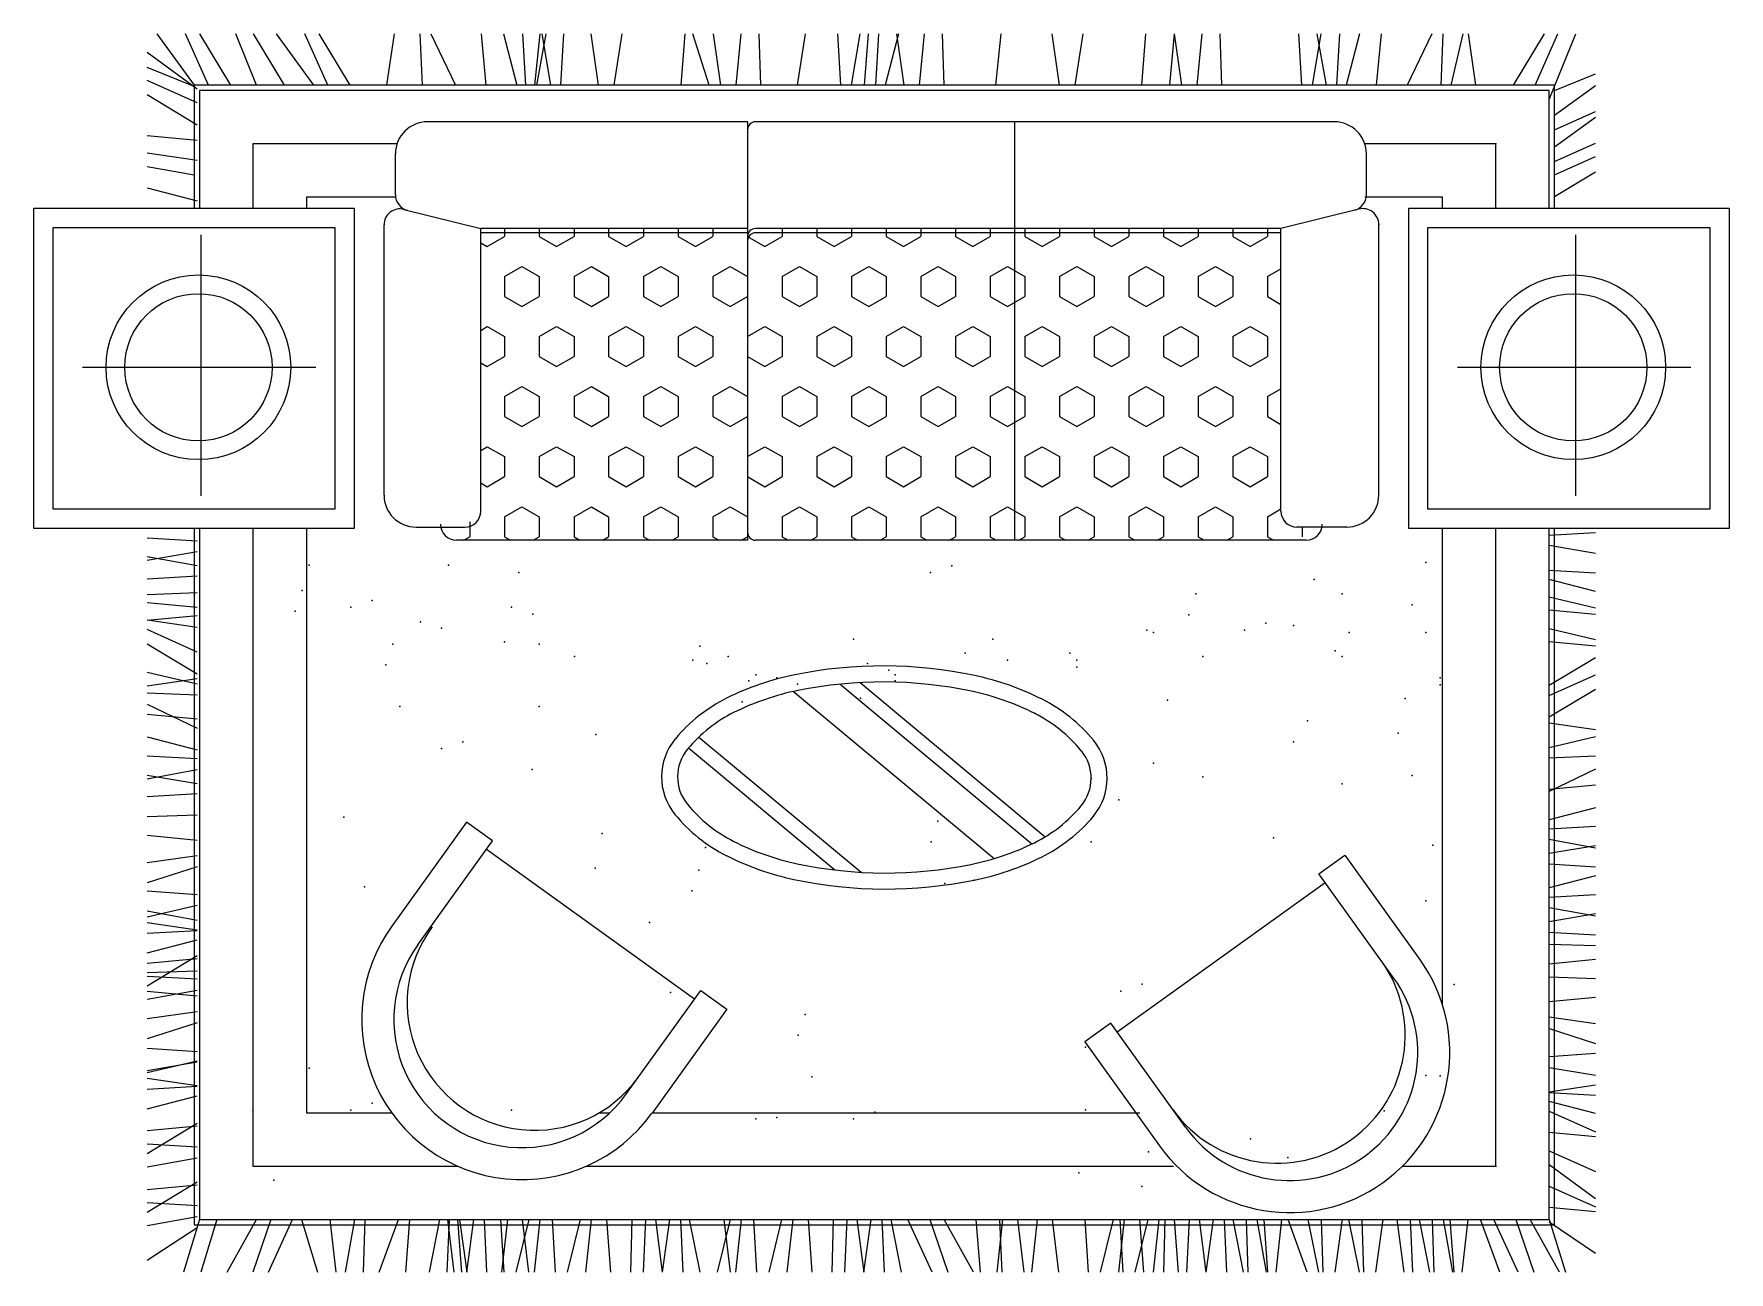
# Model space of a CAD drawing. Header units: inches. Extents: x 10.1 to 52.6, y 12.1 to 36.9.
# Drawn here: x 17.621 to 20.796, y 26.074 to 28.394 of the extents above; entities that cross this region are included whole.
import ezdxf

# ---------------------------------------------------------------- set-up
doc = ezdxf.new("R2010")
doc.units = ezdxf.units.IN
doc.header["$MEASUREMENT"] = 0
doc.layers.add('02', color=2, linetype='Continuous')

msp = doc.modelspace()

# ---------------------------------------------------------------- linework, layer by layer
at = {"layer": '02'}
for p, q in [((17.8509, 28.3943), (17.9211, 28.2985)), ((17.9476, 28.2985), (17.9048, 28.3943)), ((17.9307, 28.3943), (17.9887, 28.2985)), ((18.0378, 28.2985), (17.9991, 28.3943)), ((18.0314, 28.3943), (18.0893, 28.2985)), ((18.0744, 28.3943), (18.1446, 28.2985)), ((18.1711, 28.2985), (18.1283, 28.3943)), ((18.1543, 28.3943), (18.2122, 28.2985)), ((18.2819, 28.2985), (18.2959, 28.3943)), ((18.3439, 28.3943), (18.3478, 28.2985)), ((18.3645, 28.3943), (18.4105, 28.2985)), ((18.4679, 28.2985), (18.4589, 28.3943)), ((18.5002, 28.3943), (18.5251, 28.2985)), ((18.5422, 28.2985), (18.5368, 28.3943)), ((18.5684, 28.3943), (18.5585, 28.2985)), ((18.5798, 28.3943), (18.5623, 28.2985)), ((18.5722, 28.3943), (18.5884, 28.2985)), ((18.6077, 28.2985), (18.6136, 28.3943)), ((18.6785, 28.2985), (18.6646, 28.3943)), ((18.7221, 28.3943), (18.7068, 28.2985)), ((18.8329, 28.2985), (18.8404, 28.3943)), ((18.8854, 28.2985), (18.8547, 28.3943)), ((18.8932, 28.3943), (18.9068, 28.2985)), ((18.9449, 28.3943), (18.9357, 28.2985)), ((18.9822, 28.2985), (18.9791, 28.3943)), ((19.0656, 28.3943), (19.0503, 28.2985)), ((19.1325, 28.2985), (19.1266, 28.3943)), ((19.168, 28.3943), (19.1518, 28.2985)), ((19.1764, 28.2985), (19.1839, 28.3943)), ((19.198, 28.2985), (19.2035, 28.3943)), ((19.2401, 28.3943), (19.2151, 28.2985)), ((19.2367, 28.3943), (19.2503, 28.2985)), ((19.2884, 28.3943), (19.2792, 28.2985)), ((19.3257, 28.2985), (19.3226, 28.3943)), ((19.4318, 28.3943), (19.4219, 28.2985)), ((19.5419, 28.2985), (19.528, 28.3943)), ((19.5856, 28.3943), (19.5702, 28.2985)), ((19.6963, 28.2985), (19.7038, 28.3943)), ((19.7483, 28.2985), (19.7573, 28.3943)), ((19.7566, 28.3943), (19.7703, 28.2985)), ((19.8083, 28.3943), (19.7991, 28.2985)), ((19.8456, 28.2985), (19.8425, 28.3943)), ((19.9959, 28.2985), (19.9901, 28.3943)), ((20.0315, 28.3943), (20.0152, 28.2985)), ((20.0238, 28.3943), (20.0414, 28.2985)), ((20.0615, 28.2985), (20.0669, 28.3943)), ((20.1035, 28.3943), (20.0785, 28.2985)), ((20.1357, 28.2985), (20.1448, 28.3943)), ((20.2391, 28.3943), (20.1931, 28.2985)), ((20.2598, 28.3943), (20.2559, 28.2985)), ((20.2756, 28.2985), (20.298, 28.3943)), ((20.3217, 28.2985), (20.3078, 28.3943)), ((20.4494, 28.3943), (20.3915, 28.2985)), ((20.4325, 28.2985), (20.4753, 28.3943)), ((20.4591, 28.2711), (20.5089, 28.3943)), ((17.8329, 28.3601), (17.9266, 28.2914)), ((17.9211, 28.2955), (17.8329, 28.3311)), ((17.9266, 28.2649), (17.8329, 28.3068)), ((20.4691, 28.2985), (17.9211, 28.2985)), ((17.9211, 28.2985), (17.9211, 28.0676)), ((20.4691, 28.2885), (20.5455, 28.3194)), ((20.4691, 28.0676), (20.4691, 28.2985)), ((20.5455, 28.2971), (20.4691, 28.2411)), ((17.8329, 28.2805), (17.9266, 28.2238)), ((20.4591, 28.2885), (17.9311, 28.2885)), ((17.9311, 28.2885), (17.9311, 28.0676)), ((20.4591, 28.0676), (20.4591, 28.2885)), ((18.9579, 28.2295), (18.3579, 28.2295)), ((18.9579, 27.4456), (18.9579, 28.2295)), ((20.0566, 28.2295), (18.9724, 28.2295)), ((19.4579, 27.4456), (19.4579, 28.2295)), ((20.4691, 28.2145), (20.5455, 28.2487)), ((20.5455, 28.2378), (20.4691, 28.1818)), ((17.9266, 28.1944), (17.8329, 28.2033)), ((17.9266, 28.157), (17.8329, 28.1707)), ((18.301, 28.1885), (18.0311, 28.1885)), ((18.0311, 28.1885), (18.0311, 28.0676)), ((18.2979, 28.0929), (18.2979, 28.1695)), ((20.3591, 28.1885), (20.1135, 28.1885)), ((20.1166, 28.0929), (20.1166, 28.1695)), ((20.3591, 28.0676), (20.3591, 28.1885)), ((20.4691, 28.1552), (20.5455, 28.1894)), ((17.8329, 28.1461), (17.9211, 28.1299)), ((20.4691, 28.1301), (20.5455, 28.1643)), ((20.5455, 28.1353), (20.4691, 28.0891)), ((17.8329, 28.1056), (17.9266, 28.0812)), ((18.1311, 28.0885), (18.1311, 28.0676)), ((18.2982, 28.0885), (18.1311, 28.0885)), ((20.2591, 28.0885), (20.1135, 28.0885)), ((20.2591, 28.0676), (20.2591, 28.0885)), ((17.6207, 27.4676), (17.6207, 28.0676)), ((17.6207, 28.0676), (18.2207, 28.0676)), ((18.2207, 28.0676), (18.2207, 27.4676)), ((18.3137, 28.0655), (18.4579, 28.0295)), ((20.1026, 28.066), (19.9566, 28.0295)), ((20.196, 27.4676), (20.196, 28.0676)), ((20.196, 28.0676), (20.796, 28.0676)), ((20.796, 28.0676), (20.796, 27.4676)), ((17.6567, 27.5036), (17.6567, 28.0316)), ((17.6567, 28.0316), (18.1847, 28.0316)), ((17.9339, 27.5285), (17.9339, 28.0175)), ((18.1847, 28.0316), (18.1847, 27.5036)), ((18.2765, 27.5301), (18.2765, 28.0364)), ((18.4579, 27.5001), (18.4579, 28.0295)), ((18.9579, 28.0295), (18.4579, 28.0295)), ((18.9579, 28.0215), (18.4579, 28.0215)), ((18.47, 27.9958), (18.5025, 28.0146)), ((18.5025, 28.0295), (18.5025, 28.0146)), ((18.5674, 28.0295), (18.5674, 28.0146)), ((18.5674, 28.0146), (18.5999, 27.9958)), ((18.5999, 27.9958), (18.6324, 28.0146)), ((18.6324, 28.0295), (18.6324, 28.0146)), ((18.6973, 28.0295), (18.6973, 28.0146)), ((18.6973, 28.0146), (18.7298, 27.9958)), ((18.7298, 27.9958), (18.7623, 28.0146)), ((18.7623, 28.0295), (18.7623, 28.0146)), ((18.8272, 28.0295), (18.8272, 28.0146)), ((18.8272, 28.0146), (18.8597, 27.9958)), ((18.8597, 27.9958), (18.8922, 28.0146)), ((18.8922, 28.0295), (18.8922, 28.0146)), ((18.9571, 28.0146), (18.9896, 27.9958)), ((19.9566, 28.0295), (18.9724, 28.0295)), ((19.9566, 28.0215), (18.9724, 28.0215)), ((18.9896, 27.9958), (19.0221, 28.0146)), ((19.0221, 28.0295), (19.0221, 28.0146)), ((19.087, 28.0295), (19.087, 28.0146)), ((19.087, 28.0146), (19.1195, 27.9958)), ((19.1195, 27.9958), (19.152, 28.0146)), ((19.152, 28.0295), (19.152, 28.0146)), ((19.2169, 28.0295), (19.2169, 28.0146)), ((19.2169, 28.0146), (19.2494, 27.9958)), ((19.2494, 27.9958), (19.2819, 28.0146)), ((19.2819, 28.0295), (19.2819, 28.0146)), ((19.3468, 28.0295), (19.3468, 28.0146)), ((19.3468, 28.0146), (19.3793, 27.9958)), ((19.3793, 27.9958), (19.4118, 28.0146)), ((19.4118, 28.0295), (19.4118, 28.0146)), ((19.4768, 28.0295), (19.4768, 28.0146)), ((19.4768, 28.0146), (19.5092, 27.9958)), ((19.5092, 27.9958), (19.5417, 28.0146)), ((19.5417, 28.0295), (19.5417, 28.0146)), ((19.6067, 28.0295), (19.6067, 28.0146)), ((19.6067, 28.0146), (19.6391, 27.9958)), ((19.6391, 27.9958), (19.6716, 28.0146)), ((19.6716, 28.0295), (19.6716, 28.0146)), ((19.7366, 28.0295), (19.7366, 28.0146)), ((19.7366, 28.0146), (19.769, 27.9958)), ((19.769, 27.9958), (19.8015, 28.0146)), ((19.8015, 28.0295), (19.8015, 28.0146)), ((19.8665, 28.0295), (19.8665, 28.0146)), ((19.8665, 28.0146), (19.8989, 27.9958)), ((19.8989, 27.9958), (19.9314, 28.0146)), ((19.9314, 28.0295), (19.9314, 28.0146)), ((19.9566, 27.5001), (19.9566, 28.0295)), ((20.1399, 27.5301), (20.1399, 28.0369)), ((20.232, 27.5036), (20.232, 28.0316)), ((20.232, 28.0316), (20.76, 28.0316)), ((20.5092, 27.5285), (20.5092, 28.0175)), ((20.76, 28.0316), (20.76, 27.5036)), ((18.4579, 28.0028), (18.47, 27.9958)), ((18.5025, 27.9396), (18.5349, 27.9583)), ((18.5349, 27.9583), (18.5674, 27.9396)), ((18.6324, 27.9396), (18.6649, 27.9583)), ((18.6649, 27.9583), (18.6973, 27.9396)), ((18.7623, 27.9396), (18.7948, 27.9583)), ((18.7948, 27.9583), (18.8272, 27.9396)), ((18.8922, 27.9396), (18.9247, 27.9583)), ((18.9247, 27.9583), (18.9571, 27.9396)), ((19.0221, 27.9396), (19.0546, 27.9583)), ((19.0546, 27.9583), (19.087, 27.9396)), ((19.152, 27.9396), (19.1845, 27.9583)), ((19.1845, 27.9583), (19.2169, 27.9396)), ((19.2819, 27.9396), (19.3144, 27.9583)), ((19.3144, 27.9583), (19.3468, 27.9396)), ((19.4118, 27.9396), (19.4443, 27.9583)), ((19.4443, 27.9583), (19.4768, 27.9396)), ((19.5417, 27.9396), (19.5742, 27.9583)), ((19.5742, 27.9583), (19.6067, 27.9396)), ((19.6716, 27.9396), (19.7041, 27.9583)), ((19.7041, 27.9583), (19.7366, 27.9396)), ((19.8015, 27.9396), (19.834, 27.9583)), ((19.834, 27.9583), (19.8665, 27.9396)), ((19.9314, 27.9396), (19.9566, 27.9541)), ((18.5025, 27.9396), (18.5025, 27.9021)), ((18.5674, 27.9396), (18.5674, 27.9021)), ((18.6324, 27.9396), (18.6324, 27.9021)), ((18.6973, 27.9396), (18.6973, 27.9021)), ((18.7623, 27.9396), (18.7623, 27.9021)), ((18.8272, 27.9396), (18.8272, 27.9021)), ((18.8922, 27.9396), (18.8922, 27.9021)), ((19.0221, 27.9396), (19.0221, 27.9021)), ((19.087, 27.9396), (19.087, 27.9021)), ((19.152, 27.9396), (19.152, 27.9021)), ((19.2169, 27.9396), (19.2169, 27.9021)), ((19.2819, 27.9396), (19.2819, 27.9021)), ((19.3468, 27.9396), (19.3468, 27.9021)), ((19.4118, 27.9396), (19.4118, 27.9021)), ((19.4768, 27.9396), (19.4768, 27.9021)), ((19.5417, 27.9396), (19.5417, 27.9021)), ((19.6067, 27.9396), (19.6067, 27.9021)), ((19.6716, 27.9396), (19.6716, 27.9021)), ((19.7366, 27.9396), (19.7366, 27.9021)), ((19.8015, 27.9396), (19.8015, 27.9021)), ((19.8665, 27.9396), (19.8665, 27.9021)), ((19.9314, 27.9396), (19.9314, 27.9021)), ((18.5025, 27.9021), (18.5349, 27.8833)), ((18.5349, 27.8833), (18.5674, 27.9021)), ((18.6324, 27.9021), (18.6649, 27.8833)), ((18.6649, 27.8833), (18.6973, 27.9021)), ((18.7623, 27.9021), (18.7948, 27.8833)), ((18.7948, 27.8833), (18.8272, 27.9021)), ((18.8922, 27.9021), (18.9247, 27.8833)), ((18.9247, 27.8833), (18.9571, 27.9021)), ((19.0221, 27.9021), (19.0546, 27.8833)), ((19.0546, 27.8833), (19.087, 27.9021)), ((19.152, 27.9021), (19.1845, 27.8833)), ((19.1845, 27.8833), (19.2169, 27.9021)), ((19.2819, 27.9021), (19.3144, 27.8833)), ((19.3144, 27.8833), (19.3468, 27.9021)), ((19.4118, 27.9021), (19.4443, 27.8833)), ((19.4443, 27.8833), (19.4768, 27.9021)), ((19.5417, 27.9021), (19.5742, 27.8833)), ((19.5742, 27.8833), (19.6067, 27.9021)), ((19.6716, 27.9021), (19.7041, 27.8833)), ((19.7041, 27.8833), (19.7366, 27.9021)), ((19.8015, 27.9021), (19.834, 27.8833)), ((19.834, 27.8833), (19.8665, 27.9021)), ((19.9314, 27.9021), (19.9566, 27.8875)), ((18.4579, 27.8388), (18.47, 27.8458)), ((18.47, 27.8458), (18.5025, 27.8271)), ((18.5025, 27.8271), (18.5025, 27.7896)), ((18.5674, 27.8271), (18.5999, 27.8458)), ((18.5674, 27.8271), (18.5674, 27.7896)), ((18.5999, 27.8458), (18.6324, 27.8271)), ((18.6324, 27.8271), (18.6324, 27.7896)), ((18.6973, 27.8271), (18.7298, 27.8458)), ((18.6973, 27.8271), (18.6973, 27.7896)), ((18.7298, 27.8458), (18.7623, 27.8271)), ((18.7623, 27.8271), (18.7623, 27.7896)), ((18.8272, 27.8271), (18.8597, 27.8458)), ((18.8272, 27.8271), (18.8272, 27.7896)), ((18.8597, 27.8458), (18.8922, 27.8271)), ((18.8922, 27.8271), (18.8922, 27.7896)), ((18.9571, 27.8271), (18.9896, 27.8458)), ((18.9896, 27.8458), (19.0221, 27.8271)), ((19.0221, 27.8271), (19.0221, 27.7896)), ((19.087, 27.8271), (19.1195, 27.8458)), ((19.087, 27.8271), (19.087, 27.7896)), ((19.1195, 27.8458), (19.152, 27.8271)), ((19.152, 27.8271), (19.152, 27.7896)), ((19.2169, 27.8271), (19.2494, 27.8458)), ((19.2169, 27.8271), (19.2169, 27.7896)), ((19.2494, 27.8458), (19.2819, 27.8271)), ((19.2819, 27.8271), (19.2819, 27.7896)), ((19.3468, 27.8271), (19.3793, 27.8458)), ((19.3468, 27.8271), (19.3468, 27.7896)), ((19.3793, 27.8458), (19.4118, 27.8271)), ((19.4118, 27.8271), (19.4118, 27.7896)), ((19.4768, 27.8271), (19.5092, 27.8458)), ((19.4768, 27.8271), (19.4768, 27.7896)), ((19.5092, 27.8458), (19.5417, 27.8271)), ((19.5417, 27.8271), (19.5417, 27.7896)), ((19.6067, 27.8271), (19.6391, 27.8458)), ((19.6067, 27.8271), (19.6067, 27.7896)), ((19.6391, 27.8458), (19.6716, 27.8271)), ((19.6716, 27.8271), (19.6716, 27.7896)), ((19.7366, 27.8271), (19.769, 27.8458)), ((19.7366, 27.8271), (19.7366, 27.7896)), ((19.769, 27.8458), (19.8015, 27.8271)), ((19.8015, 27.8271), (19.8015, 27.7896)), ((19.8665, 27.8271), (19.8989, 27.8458)), ((19.8665, 27.8271), (19.8665, 27.7896)), ((19.8989, 27.8458), (19.9314, 27.8271)), ((19.9314, 27.8271), (19.9314, 27.7896)), ((18.47, 27.7708), (18.5025, 27.7896)), ((18.5674, 27.7896), (18.5999, 27.7708)), ((18.5999, 27.7708), (18.6324, 27.7896)), ((18.6973, 27.7896), (18.7298, 27.7708)), ((18.7298, 27.7708), (18.7623, 27.7896)), ((18.8272, 27.7896), (18.8597, 27.7708)), ((18.8597, 27.7708), (18.8922, 27.7896)), ((18.9571, 27.7896), (18.9896, 27.7708)), ((18.9896, 27.7708), (19.0221, 27.7896)), ((19.087, 27.7896), (19.1195, 27.7708)), ((19.1195, 27.7708), (19.152, 27.7896)), ((19.2169, 27.7896), (19.2494, 27.7708)), ((19.2494, 27.7708), (19.2819, 27.7896)), ((19.3468, 27.7896), (19.3793, 27.7708)), ((19.3793, 27.7708), (19.4118, 27.7896)), ((19.4768, 27.7896), (19.5092, 27.7708)), ((19.5092, 27.7708), (19.5417, 27.7896)), ((19.6067, 27.7896), (19.6391, 27.7708)), ((19.6391, 27.7708), (19.6716, 27.7896)), ((19.7366, 27.7896), (19.769, 27.7708)), ((19.769, 27.7708), (19.8015, 27.7896)), ((19.8665, 27.7896), (19.8989, 27.7708)), ((19.8989, 27.7708), (19.9314, 27.7896)), ((17.7119, 27.7695), (18.1489, 27.7695)), ((18.4579, 27.7778), (18.47, 27.7708)), ((20.2872, 27.7695), (20.7242, 27.7695)), ((18.5025, 27.7146), (18.5349, 27.7333)), ((18.5349, 27.7333), (18.5674, 27.7146)), ((18.6324, 27.7146), (18.6649, 27.7333)), ((18.6649, 27.7333), (18.6973, 27.7146)), ((18.7623, 27.7146), (18.7948, 27.7333)), ((18.7948, 27.7333), (18.8272, 27.7146)), ((18.8922, 27.7146), (18.9247, 27.7333)), ((18.9247, 27.7333), (18.9571, 27.7146)), ((19.0221, 27.7146), (19.0546, 27.7333)), ((19.0546, 27.7333), (19.087, 27.7146)), ((19.152, 27.7146), (19.1845, 27.7333)), ((19.1845, 27.7333), (19.2169, 27.7146)), ((19.2819, 27.7146), (19.3144, 27.7333)), ((19.3144, 27.7333), (19.3468, 27.7146)), ((19.4118, 27.7146), (19.4443, 27.7333)), ((19.4443, 27.7333), (19.4768, 27.7146)), ((19.5417, 27.7146), (19.5742, 27.7333)), ((19.5742, 27.7333), (19.6067, 27.7146)), ((19.6716, 27.7146), (19.7041, 27.7333)), ((19.7041, 27.7333), (19.7366, 27.7146)), ((19.8015, 27.7146), (19.834, 27.7333)), ((19.834, 27.7333), (19.8665, 27.7146)), ((19.9314, 27.7146), (19.9566, 27.7291)), ((18.5025, 27.7146), (18.5025, 27.6771)), ((18.5674, 27.7146), (18.5674, 27.6771)), ((18.6324, 27.7146), (18.6324, 27.6771)), ((18.6973, 27.7146), (18.6973, 27.6771)), ((18.7623, 27.7146), (18.7623, 27.6771)), ((18.8272, 27.7146), (18.8272, 27.6771)), ((18.8922, 27.7146), (18.8922, 27.6771)), ((19.0221, 27.7146), (19.0221, 27.6771)), ((19.087, 27.7146), (19.087, 27.6771)), ((19.152, 27.7146), (19.152, 27.6771)), ((19.2169, 27.7146), (19.2169, 27.6771)), ((19.2819, 27.7146), (19.2819, 27.6771)), ((19.3468, 27.7146), (19.3468, 27.6771)), ((19.4118, 27.7146), (19.4118, 27.6771)), ((19.4768, 27.7146), (19.4768, 27.6771)), ((19.5417, 27.7146), (19.5417, 27.6771)), ((19.6067, 27.7146), (19.6067, 27.6771)), ((19.6716, 27.7146), (19.6716, 27.6771)), ((19.7366, 27.7146), (19.7366, 27.6771)), ((19.8015, 27.7146), (19.8015, 27.6771)), ((19.8665, 27.7146), (19.8665, 27.6771)), ((19.9314, 27.7146), (19.9314, 27.6771)), ((18.5025, 27.6771), (18.5349, 27.6583)), ((18.5349, 27.6583), (18.5674, 27.6771)), ((18.6324, 27.6771), (18.6649, 27.6583)), ((18.6649, 27.6583), (18.6973, 27.6771)), ((18.7623, 27.6771), (18.7948, 27.6583)), ((18.7948, 27.6583), (18.8272, 27.6771)), ((18.8922, 27.6771), (18.9247, 27.6583)), ((18.9247, 27.6583), (18.9571, 27.6771)), ((19.0221, 27.6771), (19.0546, 27.6583)), ((19.0546, 27.6583), (19.087, 27.6771)), ((19.152, 27.6771), (19.1845, 27.6583)), ((19.1845, 27.6583), (19.2169, 27.6771)), ((19.2819, 27.6771), (19.3144, 27.6583)), ((19.3144, 27.6583), (19.3468, 27.6771)), ((19.4118, 27.6771), (19.4443, 27.6583)), ((19.4443, 27.6583), (19.4768, 27.6771)), ((19.5417, 27.6771), (19.5742, 27.6583)), ((19.5742, 27.6583), (19.6067, 27.6771)), ((19.6716, 27.6771), (19.7041, 27.6583)), ((19.7041, 27.6583), (19.7366, 27.6771)), ((19.8015, 27.6771), (19.834, 27.6583)), ((19.834, 27.6583), (19.8665, 27.6771)), ((19.9314, 27.6771), (19.9566, 27.6625)), ((18.4579, 27.6138), (18.47, 27.6208)), ((18.47, 27.6208), (18.5025, 27.6021)), ((18.5025, 27.6021), (18.5025, 27.5646)), ((18.5674, 27.6021), (18.5999, 27.6208)), ((18.5674, 27.6021), (18.5674, 27.5646)), ((18.5999, 27.6208), (18.6324, 27.6021)), ((18.6324, 27.6021), (18.6324, 27.5646)), ((18.6973, 27.6021), (18.7298, 27.6208)), ((18.6973, 27.6021), (18.6973, 27.5646)), ((18.7298, 27.6208), (18.7623, 27.6021)), ((18.7623, 27.6021), (18.7623, 27.5646)), ((18.8272, 27.6021), (18.8597, 27.6208)), ((18.8272, 27.6021), (18.8272, 27.5646)), ((18.8597, 27.6208), (18.8922, 27.6021)), ((18.8922, 27.6021), (18.8922, 27.5646)), ((18.9571, 27.6021), (18.9896, 27.6208)), ((18.9896, 27.6208), (19.0221, 27.6021)), ((19.0221, 27.6021), (19.0221, 27.5646)), ((19.087, 27.6021), (19.1195, 27.6208)), ((19.087, 27.6021), (19.087, 27.5646)), ((19.1195, 27.6208), (19.152, 27.6021)), ((19.152, 27.6021), (19.152, 27.5646)), ((19.2169, 27.6021), (19.2494, 27.6208)), ((19.2169, 27.6021), (19.2169, 27.5646)), ((19.2494, 27.6208), (19.2819, 27.6021)), ((19.2819, 27.6021), (19.2819, 27.5646)), ((19.3468, 27.6021), (19.3793, 27.6208)), ((19.3468, 27.6021), (19.3468, 27.5646)), ((19.3793, 27.6208), (19.4118, 27.6021)), ((19.4118, 27.6021), (19.4118, 27.5646)), ((19.4768, 27.6021), (19.5092, 27.6208)), ((19.4768, 27.6021), (19.4768, 27.5646)), ((19.5092, 27.6208), (19.5417, 27.6021)), ((19.5417, 27.6021), (19.5417, 27.5646)), ((19.6067, 27.6021), (19.6391, 27.6208)), ((19.6067, 27.6021), (19.6067, 27.5646)), ((19.6391, 27.6208), (19.6716, 27.6021)), ((19.6716, 27.6021), (19.6716, 27.5646)), ((19.7366, 27.6021), (19.769, 27.6208)), ((19.7366, 27.6021), (19.7366, 27.5646)), ((19.769, 27.6208), (19.8015, 27.6021)), ((19.8015, 27.6021), (19.8015, 27.5646)), ((19.8665, 27.6021), (19.8989, 27.6208)), ((19.8665, 27.6021), (19.8665, 27.5646)), ((19.8989, 27.6208), (19.9314, 27.6021)), ((19.9314, 27.6021), (19.9314, 27.5646)), ((18.47, 27.5458), (18.5025, 27.5646)), ((18.5674, 27.5646), (18.5999, 27.5458)), ((18.5999, 27.5458), (18.6324, 27.5646)), ((18.6973, 27.5646), (18.7298, 27.5458)), ((18.7298, 27.5458), (18.7623, 27.5646)), ((18.8272, 27.5646), (18.8597, 27.5458)), ((18.8597, 27.5458), (18.8922, 27.5646)), ((18.9571, 27.5646), (18.9896, 27.5458)), ((18.9896, 27.5458), (19.0221, 27.5646)), ((19.087, 27.5646), (19.1195, 27.5458)), ((19.1195, 27.5458), (19.152, 27.5646)), ((19.2169, 27.5646), (19.2494, 27.5458)), ((19.2494, 27.5458), (19.2819, 27.5646)), ((19.3468, 27.5646), (19.3793, 27.5458)), ((19.3793, 27.5458), (19.4118, 27.5646)), ((19.4768, 27.5646), (19.5092, 27.5458)), ((19.5092, 27.5458), (19.5417, 27.5646)), ((19.6067, 27.5646), (19.6391, 27.5458)), ((19.6391, 27.5458), (19.6716, 27.5646)), ((19.7366, 27.5646), (19.769, 27.5458)), ((19.769, 27.5458), (19.8015, 27.5646)), ((19.8665, 27.5646), (19.8989, 27.5458)), ((19.8989, 27.5458), (19.9314, 27.5646)), ((18.4579, 27.5528), (18.47, 27.5458)), ((18.1847, 27.5036), (17.6567, 27.5036)), ((18.5025, 27.4896), (18.5349, 27.5083)), ((18.5349, 27.5083), (18.5674, 27.4896)), ((18.6324, 27.4896), (18.6649, 27.5083)), ((18.6649, 27.5083), (18.6973, 27.4896)), ((18.7623, 27.4896), (18.7948, 27.5083)), ((18.7948, 27.5083), (18.8272, 27.4896)), ((18.8922, 27.4896), (18.9247, 27.5083)), ((18.9247, 27.5083), (18.9571, 27.4896)), ((19.0221, 27.4896), (19.0546, 27.5083)), ((19.0546, 27.5083), (19.087, 27.4896)), ((19.152, 27.4896), (19.1845, 27.5083)), ((19.1845, 27.5083), (19.2169, 27.4896)), ((19.2819, 27.4896), (19.3144, 27.5083)), ((19.3144, 27.5083), (19.3468, 27.4896)), ((19.4118, 27.4896), (19.4443, 27.5083)), ((19.4443, 27.5083), (19.4768, 27.4896)), ((19.5417, 27.4896), (19.5742, 27.5083)), ((19.5742, 27.5083), (19.6067, 27.4896)), ((19.6716, 27.4896), (19.7041, 27.5083)), ((19.7041, 27.5083), (19.7366, 27.4896)), ((19.8015, 27.4896), (19.834, 27.5083)), ((19.834, 27.5083), (19.8665, 27.4896)), ((19.9314, 27.4896), (19.9566, 27.5041)), ((20.76, 27.5036), (20.232, 27.5036)), ((18.2207, 27.4676), (17.6207, 27.4676)), ((17.9211, 27.4676), (17.9211, 26.1625)), ((17.9311, 27.4676), (17.9311, 26.1725)), ((18.0311, 27.4676), (18.0311, 26.2725)), ((18.1311, 27.4676), (18.1311, 26.3725)), ((18.3365, 27.4701), (18.4279, 27.4701)), ((18.4375, 27.4797), (18.4375, 27.4521)), ((18.5025, 27.4896), (18.5025, 27.4521)), ((18.5674, 27.4896), (18.5674, 27.4521)), ((18.6324, 27.4896), (18.6324, 27.4521)), ((18.6973, 27.4896), (18.6973, 27.4521)), ((18.7623, 27.4896), (18.7623, 27.4521)), ((18.8272, 27.4896), (18.8272, 27.4521)), ((18.8922, 27.4896), (18.8922, 27.4521)), ((19.0221, 27.4896), (19.0221, 27.4521)), ((19.087, 27.4896), (19.087, 27.4521)), ((19.152, 27.4896), (19.152, 27.4521)), ((19.2169, 27.4896), (19.2169, 27.4521)), ((19.2819, 27.4896), (19.2819, 27.4521)), ((19.3468, 27.4896), (19.3468, 27.4521)), ((19.4118, 27.4896), (19.4118, 27.4521)), ((19.4768, 27.4896), (19.4768, 27.4521)), ((19.5417, 27.4896), (19.5417, 27.4521)), ((19.6067, 27.4896), (19.6067, 27.4521)), ((19.6716, 27.4896), (19.6716, 27.4521)), ((19.7366, 27.4896), (19.7366, 27.4521)), ((19.8015, 27.4896), (19.8015, 27.4521)), ((19.8665, 27.4896), (19.8665, 27.4521)), ((19.9314, 27.4896), (19.9314, 27.4521)), ((20.0799, 27.4701), (19.9866, 27.4701)), ((19.9964, 27.4712), (19.9964, 27.4521)), ((20.796, 27.4676), (20.196, 27.4676)), ((20.2591, 26.5752), (20.2591, 27.4676)), ((20.3591, 26.2725), (20.3591, 27.4676)), ((20.4591, 26.1725), (20.4591, 27.4676)), ((20.4691, 26.1625), (20.4691, 27.4676)), ((17.9266, 27.4436), (17.8329, 27.4493)), ((18.9579, 27.4456), (18.4124, 27.4456)), ((18.4263, 27.4456), (18.4375, 27.4521)), ((18.5025, 27.4521), (18.5137, 27.4456)), ((18.5562, 27.4456), (18.5674, 27.4521)), ((18.6324, 27.4521), (18.6436, 27.4456)), ((18.6861, 27.4456), (18.6973, 27.4521)), ((18.7623, 27.4521), (18.7735, 27.4456)), ((18.816, 27.4456), (18.8272, 27.4521)), ((18.8922, 27.4521), (18.9034, 27.4456)), ((18.9459, 27.4456), (18.9571, 27.4521)), ((20.004, 27.4456), (18.9724, 27.4456)), ((19.0221, 27.4521), (19.0333, 27.4456)), ((19.0758, 27.4456), (19.087, 27.4521)), ((19.152, 27.4521), (19.1632, 27.4456)), ((19.2057, 27.4456), (19.2169, 27.4521)), ((19.2819, 27.4521), (19.2932, 27.4456)), ((19.3356, 27.4456), (19.3468, 27.4521)), ((19.4118, 27.4521), (19.4231, 27.4456)), ((19.4655, 27.4456), (19.4768, 27.4521)), ((19.5417, 27.4521), (19.553, 27.4456)), ((19.5954, 27.4456), (19.6067, 27.4521)), ((19.6716, 27.4521), (19.6829, 27.4456)), ((19.7253, 27.4456), (19.7366, 27.4521)), ((19.8015, 27.4521), (19.8128, 27.4456)), ((19.8552, 27.4456), (19.8665, 27.4521)), ((19.9314, 27.4521), (19.9427, 27.4456)), ((20.4591, 27.4547), (20.5455, 27.46)), ((20.5455, 27.4207), (20.4591, 27.4354)), ((17.8329, 27.4084), (17.9266, 27.4243)), ((17.8329, 27.4153), (17.9266, 27.3981)), ((17.9266, 27.378), (17.8329, 27.3727)), ((20.4591, 27.3891), (20.5455, 27.3842)), ((20.5455, 27.3495), (20.4591, 27.3721)), ((17.8329, 27.344), (17.9266, 27.3478)), ((17.9266, 27.3194), (17.8329, 27.3282)), ((20.4591, 27.3392), (20.5455, 27.319)), ((20.4591, 27.3148), (20.5455, 27.3067)), ((17.9266, 27.3037), (17.8329, 27.2949)), ((17.9266, 27.282), (17.8329, 27.2956)), ((17.9266, 27.236), (17.8329, 27.2779)), ((20.4591, 27.2799), (20.5455, 27.2597)), ((17.8329, 27.2516), (17.9266, 27.195)), ((20.4591, 27.2555), (20.5455, 27.2474)), ((20.5455, 27.2253), (20.4591, 27.173)), ((17.9266, 27.1756), (17.8329, 27.1975)), ((17.9266, 27.1859), (17.8329, 27.1722)), ((20.4591, 27.1547), (20.5455, 27.1934)), ((17.8329, 27.1596), (17.9266, 27.1558)), ((19.0434, 27.1621), (19.4193, 26.8489)), ((19.1308, 27.1758), (19.4901, 26.8764)), ((19.1681, 27.1787), (19.5149, 26.8897)), ((20.5455, 27.166), (20.4591, 27.1137)), ((17.8329, 27.1381), (17.9266, 27.0931)), ((17.9266, 27.1101), (17.8329, 27.1189)), ((20.4591, 27.1033), (20.5455, 27.0907)), ((17.8329, 27.0773), (17.9266, 27.0529)), ((18.8469, 27.0562), (19.1212, 26.8276)), ((18.8663, 27.0767), (19.1704, 26.8233)), ((20.4591, 27.0572), (20.5455, 27.0774)), ((17.9266, 27.0358), (17.8329, 27.0411)), ((20.5455, 27.0409), (20.4591, 27.0374)), ((17.8329, 26.9985), (17.9266, 27.0157)), ((17.8329, 27.0055), (17.9266, 26.9896)), ((20.5455, 27.0162), (20.4591, 26.9747)), ((17.9266, 26.9703), (17.8329, 26.9645)), ((20.4591, 26.9789), (20.5455, 26.987)), ((17.9266, 26.9302), (17.8329, 26.9271)), ((20.5455, 26.9442), (20.4591, 26.9217)), ((18.4313, 26.9171), (18.2912, 26.7222)), ((18.48, 26.8821), (18.4313, 26.9171)), ((20.4591, 26.9046), (20.5455, 26.9095)), ((17.8329, 26.8927), (17.9266, 26.8837)), ((18.3399, 26.6872), (18.48, 26.8821)), ((18.8581, 26.5858), (18.4683, 26.8659)), ((20.5455, 26.8687), (20.4591, 26.8845)), ((20.5455, 26.873), (20.4591, 26.8584)), ((17.8329, 26.8414), (17.9266, 26.8548)), ((17.9266, 26.8333), (17.8329, 26.8033)), ((20.0276, 26.8205), (20.0763, 26.8555)), ((20.0763, 26.8555), (20.2164, 26.6606)), ((20.4591, 26.8391), (20.5455, 26.8338)), ((19.6495, 26.5242), (20.0393, 26.8043)), ((20.1677, 26.6256), (20.0276, 26.8205)), ((20.5455, 26.8164), (20.4591, 26.7939)), ((17.9266, 26.7808), (17.8329, 26.7882)), ((20.4591, 26.7769), (20.5455, 26.7817)), ((17.9266, 26.7612), (17.8329, 26.7393)), ((17.8329, 26.7509), (17.9266, 26.7337)), ((20.5455, 26.7409), (20.4591, 26.7568)), ((20.5455, 26.7453), (20.4591, 26.7306)), ((17.9266, 26.7151), (17.8329, 26.7288)), ((17.9266, 26.7136), (17.8329, 26.7083)), ((20.4591, 26.7113), (20.5455, 26.706)), ((17.8329, 26.6721), (17.9266, 26.6966)), ((20.4591, 26.6887), (20.5455, 26.686)), ((17.8329, 26.6108), (17.9266, 26.6674)), ((17.9266, 26.6614), (17.8329, 26.6526)), ((20.5455, 26.6597), (20.4591, 26.6514)), ((17.9266, 26.6381), (17.8329, 26.6351)), ((17.9266, 26.6227), (17.8329, 26.628)), ((20.4591, 26.6271), (20.5455, 26.6244)), ((17.8329, 26.5854), (17.9266, 26.6026)), ((17.8329, 26.6006), (17.9266, 26.5916)), ((18.7297, 26.4071), (18.8698, 26.602)), ((18.8698, 26.602), (18.9185, 26.567)), ((20.5455, 26.5889), (20.4591, 26.5806)), ((17.8329, 26.5494), (17.9266, 26.5627)), ((18.9185, 26.567), (18.7785, 26.3721)), ((20.5455, 26.5395), (20.4591, 26.5518)), ((17.9266, 26.5413), (17.8329, 26.5112)), ((19.6378, 26.5404), (19.5891, 26.5054)), ((19.7779, 26.3455), (19.6378, 26.5404)), ((20.4591, 26.5303), (20.5455, 26.5026)), ((17.9266, 26.4871), (17.8329, 26.4929)), ((19.5891, 26.5054), (19.7291, 26.3105)), ((20.4591, 26.4778), (20.5455, 26.4846)), ((17.9266, 26.4692), (17.8329, 26.4472)), ((17.8329, 26.4519), (17.9266, 26.4678)), ((20.5455, 26.4422), (20.4591, 26.4569)), ((17.9266, 26.423), (17.8329, 26.4367)), ((17.9266, 26.4216), (17.8329, 26.4163)), ((20.4591, 26.4121), (20.5455, 26.4247)), ((17.8329, 26.3801), (17.9266, 26.4045)), ((20.4591, 26.4106), (20.5455, 26.4057)), ((20.5455, 26.371), (20.4591, 26.3936)), ((18.1311, 26.3725), (18.2909, 26.3725)), ((18.6794, 26.3725), (18.6994, 26.3725)), ((18.7788, 26.3725), (19.692, 26.3725)), ((20.4591, 26.3756), (20.5455, 26.337)), ((17.8329, 26.2966), (17.9266, 26.3533)), ((17.9266, 26.3473), (17.8329, 26.3385)), ((20.4591, 26.3364), (20.5455, 26.3282)), ((17.9266, 26.3085), (17.8329, 26.3138)), ((20.4591, 26.3013), (20.5455, 26.2627)), ((17.8329, 26.2713), (17.9266, 26.2885)), ((18.0311, 26.2725), (18.4142, 26.2725)), ((18.6555, 26.2725), (19.7552, 26.2725)), ((20.1839, 26.2725), (20.3591, 26.2725)), ((20.5455, 26.2114), (20.4591, 26.2748)), ((17.8329, 26.1864), (17.9266, 26.2431)), ((17.9266, 26.2371), (17.8329, 26.2282)), ((20.4591, 26.2352), (20.5455, 26.1965)), ((17.9266, 26.1983), (17.8329, 26.2036)), ((17.8329, 26.1611), (17.9266, 26.1783)), ((17.9311, 26.1725), (17.9007, 26.0741)), ((17.9311, 26.1725), (20.4591, 26.1725)), ((17.9636, 26.1725), (17.9332, 26.0741)), ((17.9828, 26.0741), (18.0378, 26.1725)), ((18.0644, 26.1725), (18.0308, 26.0741)), ((18.06, 26.0741), (18.1054, 26.1725)), ((18.1217, 26.1725), (18.1521, 26.0741)), ((18.1752, 26.1725), (18.1861, 26.0741)), ((18.2213, 26.1725), (18.2037, 26.0741)), ((18.2379, 26.0741), (18.241, 26.1725)), ((18.2676, 26.0741), (18.3037, 26.1725)), ((18.3241, 26.1725), (18.317, 26.0741)), ((18.3617, 26.0741), (18.3813, 26.1725)), ((18.3984, 26.1725), (18.3941, 26.0741)), ((18.4079, 26.0741), (18.3959, 26.1725)), ((18.4224, 26.0741), (18.4146, 26.1725)), ((18.4322, 26.0741), (18.4184, 26.1725)), ((18.4319, 26.0741), (18.4446, 26.1725)), ((18.4639, 26.1725), (18.4685, 26.0741)), ((18.495, 26.1725), (18.5009, 26.0741)), ((18.5077, 26.1725), (18.4968, 26.0741)), ((18.5475, 26.1725), (18.5234, 26.0741)), ((18.548, 26.0741), (18.536, 26.1725)), ((18.5582, 26.0741), (18.5689, 26.1725)), ((18.5913, 26.1725), (18.5972, 26.0741)), ((18.6438, 26.1725), (18.6197, 26.0741)), ((18.6546, 26.0741), (18.6653, 26.1725)), ((18.7014, 26.0741), (18.6941, 26.1725)), ((18.7406, 26.1725), (18.7382, 26.0741)), ((18.7663, 26.1725), (18.7617, 26.0741)), ((18.7984, 26.0741), (18.7856, 26.1725)), ((18.798, 26.0741), (18.8118, 26.1725)), ((18.8319, 26.1725), (18.8361, 26.0741)), ((18.8685, 26.0741), (18.8489, 26.1725)), ((18.9248, 26.1725), (18.9007, 26.0741)), ((18.9254, 26.0741), (18.9134, 26.1725)), ((18.9355, 26.0741), (18.9462, 26.1725)), ((18.9687, 26.1725), (18.9745, 26.0741)), ((19.0211, 26.1725), (18.9971, 26.0741)), ((19.0319, 26.0741), (19.0426, 26.1725)), ((19.0787, 26.0741), (19.0715, 26.1725)), ((19.118, 26.1725), (19.1155, 26.0741)), ((19.1436, 26.1725), (19.139, 26.0741)), ((19.1757, 26.0741), (19.1629, 26.1725)), ((19.1753, 26.0741), (19.1891, 26.1725)), ((19.2092, 26.1725), (19.2134, 26.0741)), ((19.2458, 26.0741), (19.2262, 26.1725)), ((19.3033, 26.0741), (19.2579, 26.1725)), ((19.2989, 26.1725), (19.3325, 26.0741)), ((19.3805, 26.0741), (19.3255, 26.1725)), ((19.3936, 26.0741), (19.3859, 26.1725)), ((19.4351, 26.1725), (19.4243, 26.0741)), ((19.4294, 26.1725), (19.434, 26.0741)), ((19.4755, 26.0741), (19.4635, 26.1725)), ((19.5001, 26.1725), (19.4892, 26.0741)), ((19.5405, 26.0741), (19.5285, 26.1725)), ((19.5895, 26.1725), (19.5954, 26.0741)), ((19.642, 26.1725), (19.6179, 26.0741)), ((19.6528, 26.0741), (19.6635, 26.1725)), ((19.6545, 26.1725), (19.6604, 26.0741)), ((19.707, 26.1725), (19.6829, 26.0741)), ((19.6996, 26.0741), (19.6923, 26.1725)), ((19.7178, 26.0741), (19.7285, 26.1725)), ((19.7388, 26.1725), (19.7364, 26.0741)), ((19.7645, 26.0741), (19.7573, 26.1725)), ((19.7845, 26.1725), (19.7799, 26.0741)), ((19.8166, 26.0741), (19.8038, 26.1725)), ((19.8162, 26.0741), (19.83, 26.1725)), ((19.8501, 26.1725), (19.8543, 26.0741)), ((19.8867, 26.0741), (19.8672, 26.1725)), ((19.895, 26.0741), (19.8919, 26.1725)), ((19.9117, 26.1725), (19.9292, 26.0741)), ((19.9244, 26.1725), (19.9314, 26.0741)), ((19.9578, 26.1725), (19.9468, 26.0741)), ((20.0059, 26.0741), (19.9698, 26.1725)), ((20.0273, 26.0741), (20.0077, 26.1725)), ((20.0356, 26.0741), (20.0325, 26.1725)), ((20.0581, 26.0741), (20.0719, 26.1725)), ((20.1036, 26.0741), (20.084, 26.1725)), ((20.1119, 26.0741), (20.1088, 26.1725)), ((20.1344, 26.0741), (20.1482, 26.1725)), ((20.1871, 26.0741), (20.1744, 26.1725)), ((20.1988, 26.1725), (20.2031, 26.0741)), ((20.2355, 26.0741), (20.2159, 26.1725)), ((20.2437, 26.0741), (20.2406, 26.1725)), ((20.2604, 26.1725), (20.2779, 26.0741)), ((20.2731, 26.1725), (20.2802, 26.0741)), ((20.3065, 26.1725), (20.2956, 26.0741)), ((20.3666, 26.0741), (20.3305, 26.1725)), ((20.401, 26.0741), (20.3555, 26.1725)), ((20.3966, 26.1725), (20.4301, 26.0741)), ((20.4782, 26.0741), (20.4231, 26.1725)), ((20.4591, 26.1959), (20.5455, 26.1877)), ((20.4591, 26.1725), (20.4894, 26.0741)), ((20.4591, 26.168), (20.5455, 26.1097)), ((17.9266, 26.1569), (17.8329, 26.0957)), ((17.9211, 26.1625), (20.4691, 26.1625))]:
    msp.add_line(p, q, dxfattribs=at)
for centre, radius in [((17.9289, 27.7695), 0.173), ((20.5042, 27.7695), 0.173), ((17.9289, 27.7695), 0.138), ((20.5042, 27.7695), 0.138)]:
    msp.add_circle(centre, radius, dxfattribs=at)
for centre, radius, start, end in [((18.3579, 28.1695), 0.06, 90, 180), ((18.9724, 28.2145), 0.015, 90, 180), ((20.0566, 28.1695), 0.06, 0, 90), ((18.3279, 28.0929), 0.03, 180, 255.9638), ((20.0866, 28.0929), 0.03, 284.0362, 0), ((18.3065, 28.0364), 0.03, 75.9638, 180), ((20.1099, 28.0369), 0.03, 0, 104.0362), ((18.9724, 28.0145), 0.015, 90, 180), ((18.9724, 28.0065), 0.015, 90, 180), ((18.3365, 27.5301), 0.06, 180, 270), ((20.0799, 27.5301), 0.06, 270, 0), ((18.4279, 27.5001), 0.03, 270, 0), ((19.9866, 27.5001), 0.03, 180, 270), ((18.4124, 27.4756), 0.03, 180, 270), ((20.004, 27.4756), 0.03, 270, 0), ((18.9724, 27.4606), 0.015, 180, 270), ((19.1484, 26.6872), 0.5164, 101.469, 116.3486), ((19.211, 26.3787), 0.8312, 78.0366, 101.4689), ((19.2763, 26.6866), 0.5164, 63.157, 78.0366), ((19.0523, 26.8814), 0.2997, 116.3486, 140.1512), ((19.1484, 26.6872), 0.4864, 101.469, 116.3486), ((19.211, 26.3787), 0.8012, 78.0366, 101.4689), ((19.2763, 26.6866), 0.4864, 63.157, 78.0366), ((19.0523, 26.8814), 0.2697, 116.3486, 140.1512), ((19.3741, 26.88), 0.2697, 39.3543, 63.157), ((19.3741, 26.88), 0.2997, 39.3543, 63.157), ((18.9074, 27.0022), 0.1111, 140.1512, 219.3543), ((18.9074, 27.0022), 0.0811, 140.1512, 219.3543), ((19.52, 26.9996), 0.1111, 320.1512, 39.3543), ((19.52, 26.9996), 0.0811, 320.1512, 39.3543), ((19.0533, 27.1218), 0.2997, 219.3543, 243.157), ((19.0533, 27.1218), 0.2697, 219.3543, 243.157), ((19.3752, 27.1204), 0.2697, 296.3486, 320.1512), ((19.3752, 27.1204), 0.2997, 296.3486, 320.1512), ((19.1512, 27.3152), 0.4864, 243.157, 258.0366), ((19.279, 27.3146), 0.4864, 281.469, 296.3486), ((19.1512, 27.3152), 0.5164, 243.157, 258.0366), ((19.2164, 27.6231), 0.8012, 258.0366, 281.469), ((19.279, 27.3146), 0.5164, 281.469, 296.3486), ((19.2164, 27.6231), 0.8312, 258.0366, 281.469), ((18.5348, 26.5472), 0.3, 144.3004, 324.3004), ((18.5588, 26.5787), 0.2389, 143.4497, 324.3982), ((18.5348, 26.5472), 0.24, 144.3004, 324.3004), ((19.9728, 26.4856), 0.3, 215.6996, 35.6996), ((19.9494, 26.5181), 0.24, 215.6996, 35.6996), ((19.9728, 26.4856), 0.24, 215.6996, 35.6996)]:
    msp.add_arc(centre, radius, start, end, dxfattribs=at)
for p in [(20.3591, 28.1885), (20.1399, 28.0369), (20.2281, 27.4035), (18.1361, 27.3988), (18.3971, 27.3988), (18.5291, 27.3848), (19.3001, 27.3848), (19.3401, 27.3978), (20.0191, 27.3718), (18.1231, 27.3515), (19.7971, 27.3448), (20.0711, 27.3448), (18.1101, 27.3125), (18.2141, 27.3198), (18.2541, 27.3328), (18.5151, 27.3198), (20.2021, 27.3245), (18.3451, 27.2928), (18.3841, 27.2808), (18.5551, 27.3068), (19.7051, 27.277), (19.7841, 27.3058), (19.8881, 27.277), (19.9281, 27.29), (19.9801, 27.2855), (18.2931, 27.251), (18.5021, 27.2548), (18.5671, 27.251), (18.8681, 27.2469), (19.1561, 27.2599), (19.4171, 27.2599), (19.7181, 27.2725), (20.0841, 27.2725), (20.2281, 27.2725), (18.6331, 27.2278), (18.8551, 27.2209), (18.8811, 27.2147), (18.9211, 27.2277), (19.1821, 27.2147), (19.3651, 27.2339), (19.4441, 27.2209), (19.5611, 27.2339), (19.5741, 27.2209), (19.8101, 27.2278), (20.0581, 27.238), (20.0711, 27.2278), (18.2801, 27.212), (18.9601, 27.1819), (18.9731, 27.1931), (19.0121, 27.1877), (19.2221, 27.2017), (19.2341, 27.1931), (19.2341, 27.1819), (19.5741, 27.2079), (20.2551, 27.1878), (19.0511, 27.1757), (19.1691, 27.1497), (20.2551, 27.1748), (18.3061, 27.134), (18.5671, 27.134), (18.9471, 27.1429), (19.4959, 27.1206), (19.7441, 27.146), (20.1891, 27.1488), (20.0061, 27.107), (18.3841, 27.055), (18.4241, 27.068), (18.6731, 27.0817), (19.9801, 27.068), (20.1761, 27.0838), (19.7181, 27.028), (18.5541, 27.016), (19.6011, 26.9992), (19.8101, 27.002), (20.2021, 27.0048), (19.6531, 26.9592), (20.0711, 26.989), (18.2011, 26.9268), (19.6053, 26.9284), (18.6851, 26.8959), (19.3141, 26.9192), (18.879, 26.8695), (19.3011, 26.8802), (19.6011, 26.8802), (19.9429, 26.8881), (20.2411, 26.8738), (18.6721, 26.8309), (18.866, 26.8274), (19.3271, 26.8022), (19.3817, 26.8085), (18.2401, 26.7958), (18.853, 26.7884), (20.2281, 26.7698), (18.774, 26.7293), (19.6967, 26.6134), (20.2811, 26.6128), (18.813, 26.5983), (19.6567, 26.6004), (19.0651, 26.557), (19.0521, 26.518), (19.5907, 26.4954), (18.1361, 26.4565), (19.0781, 26.44), (20.2281, 26.4425), (20.2551, 26.4418), (18.2541, 26.3905), (18.0311, 26.3775), (18.2141, 26.3775), (18.5151, 26.3775), (18.9731, 26.361), (19.0121, 26.3635), (19.1561, 26.361), (19.1961, 26.374), (19.5907, 26.3784), (20.1501, 26.3765), (19.8994, 26.3236), (19.7087, 26.2994), (19.5777, 26.2604), (19.9697, 26.2889), (20.3591, 26.2725), (18.0701, 26.2465), (19.6957, 26.2344)]:
    msp.add_point(p, dxfattribs=at)

doc.saveas('drawing.dxf')
